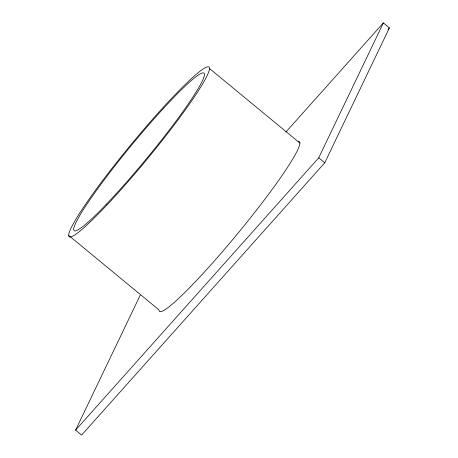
<?xml version="1.0" encoding="UTF-8"?>
<svg xmlns="http://www.w3.org/2000/svg" width="458" height="458" viewBox="0 0 458 458"><rect width="100%" height="100%" fill="white"/><g stroke="black" fill="none" stroke-linecap="round" stroke-linejoin="round"><path stroke-width="0.69" d="M285.826 132.139L383.369 22.9L389.397 27.869L324.751 162.802L81.604 435.1L75.581 430.131L140.228 295.198M75.581 430.131L318.722 157.827L383.369 22.9M387.972 29.472L389.397 27.869M318.722 157.827L324.751 162.802M209.495 68.511A109.931 10.843 -50.5 0 1 103.943 208.161A109.931 10.843 -50.5 0 1 103.708 179.135A109.931 10.843 -50.5 0 1 209.495 68.511L299.921 143.091M68.603 235.36L159.029 309.94A109.931 10.843 -50.5 0 0 236.523 235.006A109.931 10.843 -50.5 0 0 298.536 141.425M106.451 204.148A102.082 10.07 -50.5 0 0 204.463 74.471A102.082 10.07 -50.5 0 0 106.233 177.189A102.082 10.07 -50.5 0 0 106.451 204.148"/></g></svg>
